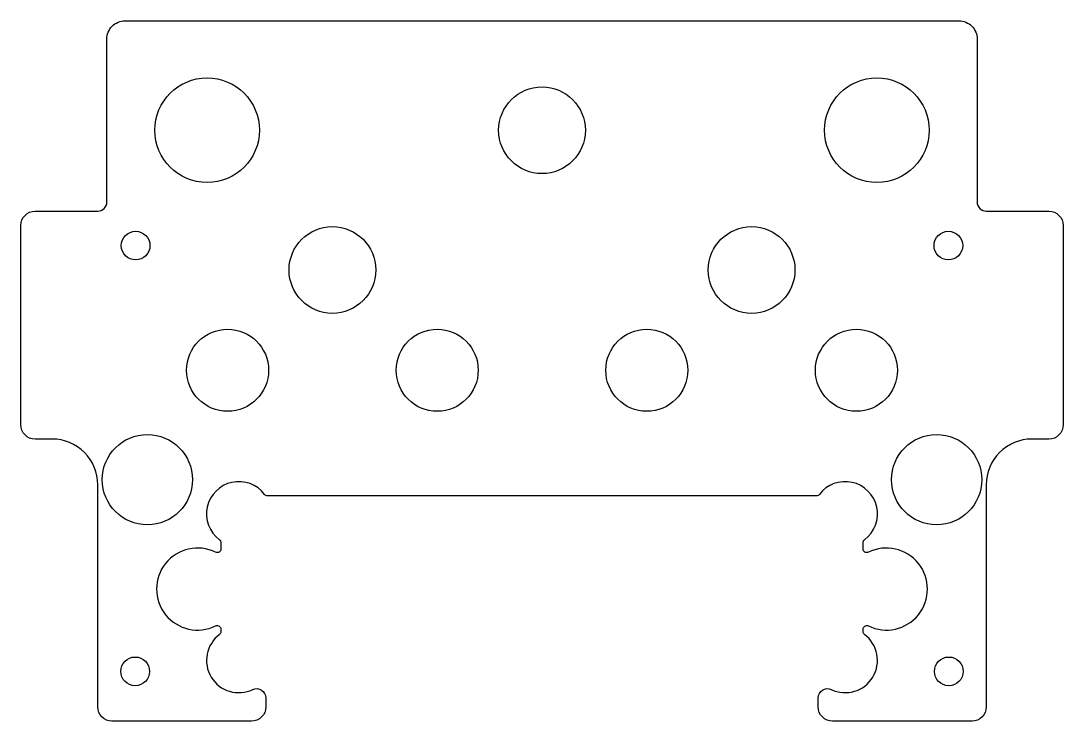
# Model space of a CAD drawing. Header units: inches. Extents: x -5.73 to -0.02, y 0.02 to 3.86.
import ezdxf

# ---------------------------------------------------------------- set-up
doc = ezdxf.new("R2010")
doc.units = ezdxf.units.IN
doc.layers.get('0').update_dxf_attribs({"linetype": 'CONTINUOUS'})

msp = doc.modelspace()

# ---------------------------------------------------------------- linework, layer by layer
msp.add_lwpolyline([(-4.4621, 0.1891, -0.551403), (-4.3906, 0.144), (-4.3906, 0.0937, -0.414214), (-4.4687, 0.0156), (-5.2344, 0.0156, -0.414214), (-5.3125, 0.0937), (-5.3125, 1.3125, 0.414214), (-5.5625, 1.5625), (-5.6562, 1.5625, -0.414214), (-5.7344, 1.6406), (-5.7344, 2.7344, -0.414214), (-5.6562, 2.8125), (-5.3125, 2.8125, 0.414214), (-5.2625, 2.8625), (-5.2625, 3.7563, -0.414214), (-5.1625, 3.8562), (-0.5875, 3.8562, -0.414214), (-0.4875, 3.7563), (-0.4875, 2.8625, 0.414214), (-0.4375, 2.8125), (-0.0938, 2.8125, -0.414214), (-0.0156, 2.7344), (-0.0156, 1.6406, -0.414214), (-0.0938, 1.5625), (-0.1875, 1.5625, 0.414214), (-0.4375, 1.3125), (-0.4375, 0.0937, -0.414214), (-0.5156, 0.0156), (-1.2813, 0.0156, -0.414214), (-1.3594, 0.0937), (-1.3594, 0.144, -0.551403), (-1.2879, 0.1891, 0.904951), (-1.1052, 0.4907, -0.235857), (-1.1132, 0.5067), (-1.1132, 0.52, -0.554946), (-1.0844, 0.538, 1.603809), (-1.0844, 0.942, -0.554946), (-1.1132, 0.96), (-1.1132, 0.9946, -0.235857), (-1.1052, 1.0106, 1.15208), (-1.3533, 1.2586, -0.235857), (-1.3693, 1.2506), (-4.3807, 1.2506, -0.235857), (-4.3967, 1.2586, 1.15208), (-4.6448, 1.0106, -0.235857), (-4.6368, 0.9946), (-4.6368, 0.96, -0.554946), (-4.6656, 0.942, 1.603809), (-4.6656, 0.538, -0.554946), (-4.6368, 0.52), (-4.6368, 0.5067, -0.235857), (-4.6448, 0.4907, 0.904951)], format="xyb", close=True)
for centre, radius in [((-4.7125, 3.2562), 0.287), ((-2.875, 3.2562), 0.2378), ((-1.0375, 3.2562), 0.287), ((-5.1046, 2.6238), 0.0787), ((-4.025, 2.49), 0.2378), ((-1.725, 2.49), 0.2378), ((-0.6454, 2.6238), 0.0787), ((-4.6, 1.94), 0.225), ((-3.45, 1.94), 0.225), ((-2.3, 1.94), 0.225), ((-1.15, 1.94), 0.225), ((-5.04, 1.34), 0.2476), ((-0.71, 1.34), 0.2476), ((-5.107, 0.2885), 0.0787), ((-0.643, 0.2885), 0.0787)]:
    msp.add_circle(centre, radius)

doc.saveas('drawing.dxf')
